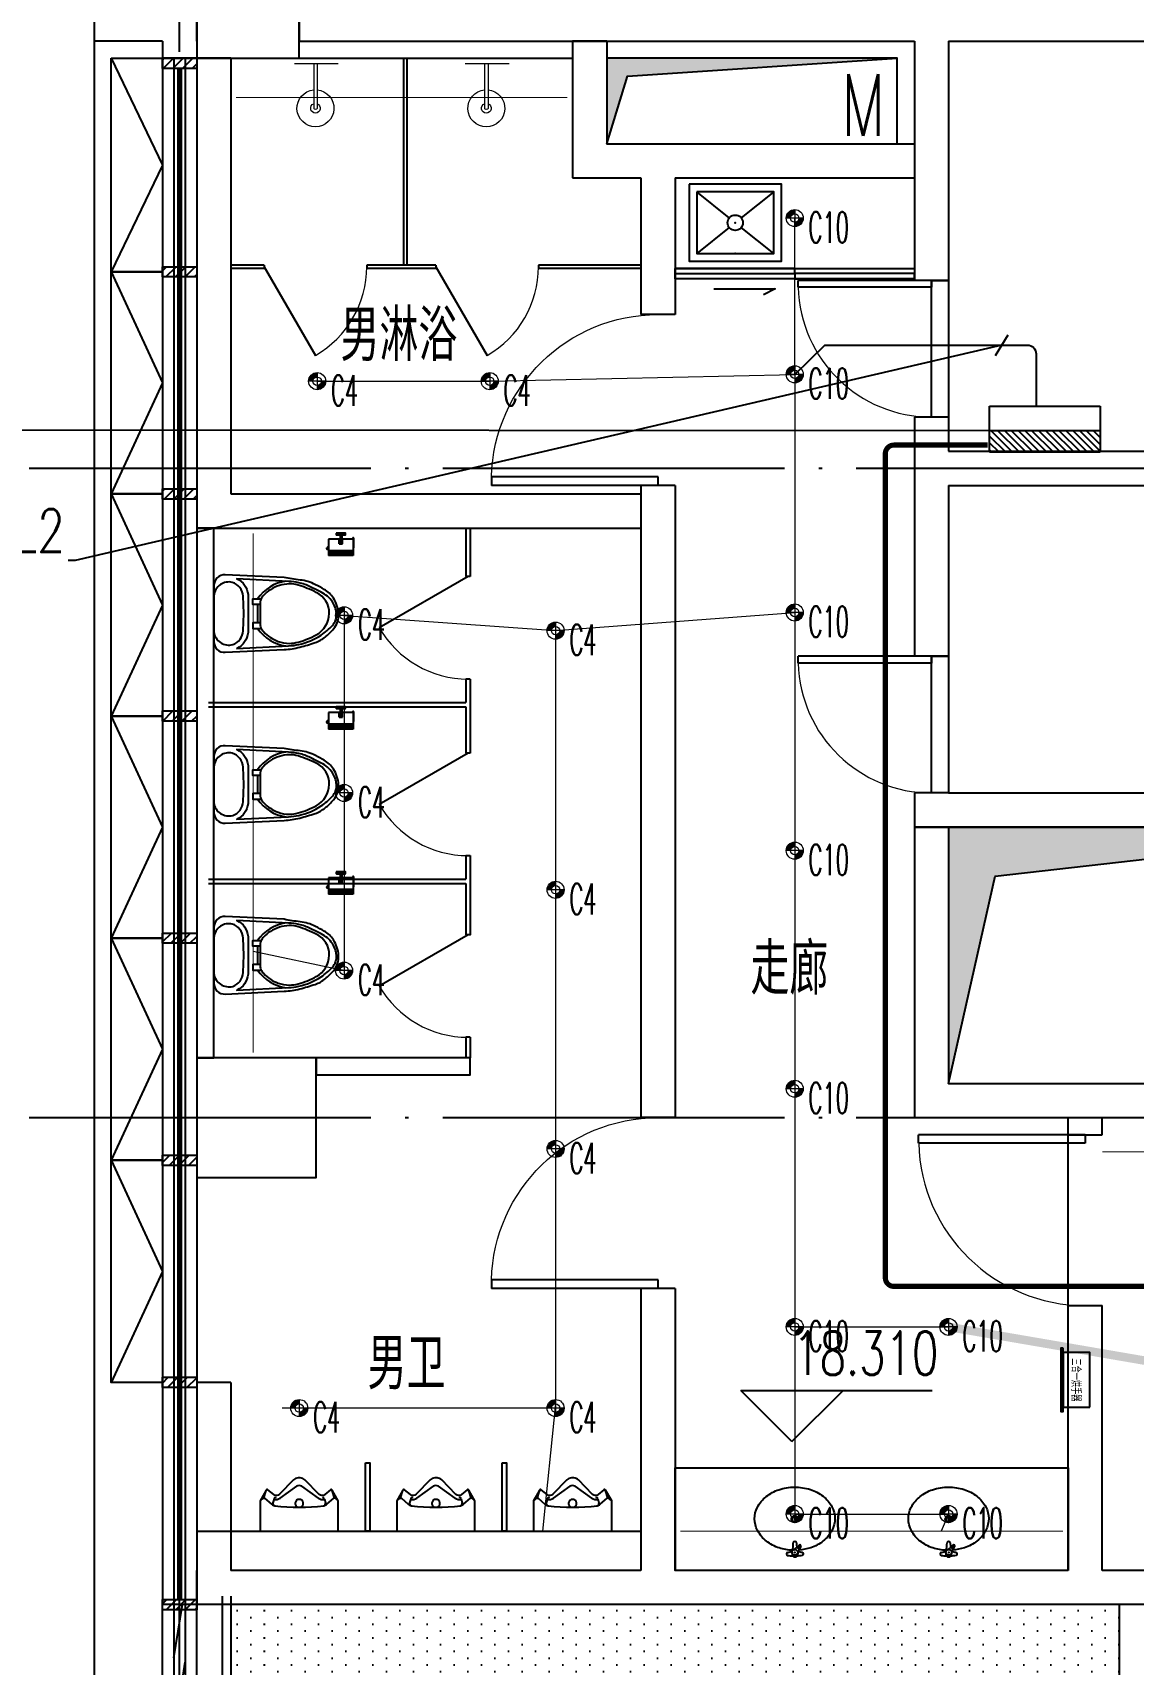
# Model space of a CAD drawing. Extents: x -621157 to 1764546, y -106808 to 741893.
# Drawn here: x 540209 to 546651, y 131332 to 140882 of the extents above; entities that cross this region are included whole.
import ezdxf
from ezdxf import colors
from ezdxf.entities.mleader import LeaderData, LeaderLine
from ezdxf.enums import TextEntityAlignment as Align
from ezdxf.math import Vec2, Vec3
from ezdxf.xclip import XClip

# ---------------------------------------------------------------- set-up
doc = ezdxf.new("R2010")
doc.units = 0
doc.header["$LTSCALE"] = 1000
doc.header["$MEASUREMENT"] = 0
doc.header["$XCLIPFRAME"] = 0
doc.linetypes.add('XREF-A-101-平面图_t3$0$__DASH', pattern=[0.35, 0.25, -0.1])
doc.linetypes.add('XREF-A-101-平面图_t3$0$DOTE', pattern=[2.42, 2, -0.2, 0.02, -0.2])
for name, color, linetype in [('0-底图', 7, 'Continuous'), ('EQUIP', 3, 'Continuous'), ('SIG_TEXT', 2, 'Continuous'), ('WIRE-照明', 4, 'Continuous'), ('XREF-A-101-平面图_t3$0$A-COLUMN', 8, 'Continuous'), ('XREF-A-101-平面图_t3$0$A-CURTWALL', 8, 'Continuous'), ('XREF-A-101-平面图_t3$0$A-DIM_ELEV', 8, 'Continuous'), ('XREF-A-101-平面图_t3$0$A-DOTE', 8, 'Continuous'), ('XREF-A-101-平面图_t3$0$A-PUB_HATCH', 8, 'Continuous'), ('XREF-A-101-平面图_t3$0$A-RAIL', 8, 'Continuous'), ('XREF-A-101-平面图_t3$0$A-ROOM-CH', 8, 'Continuous'), ('XREF-A-101-平面图_t3$0$A-SEE', 8, 'Continuous'), ('XREF-A-101-平面图_t3$0$A-WALL', 8, 'Continuous'), ('XREF-A-101-平面图_t3$0$A-WALL-FILL', 8, 'Continuous'), ('XREF-A-101-平面图_t3$0$A-WINDOW', 8, 'Continuous'), ('XREF-A-101-平面图_t3$0$A-开启符号', 8, 'Continuous'), ('XREF-A-101-平面图_t3$0$A-背衬铝板', 8, 'Continuous'), ('XREF-A-101-平面图_t3$0$I-FLOORING', 8, 'Continuous'), ('XREF-A-101-平面图_t3$0$I-FURNITURE', 8, 'Continuous'), ('XREF-A-101-平面图_t3$0$I-LVTRY', 8, 'Continuous'), ('XREF-A-101-平面图_t3$0$LVTRY', 8, 'Continuous'), ('XREF-A-101-平面图_t3$0$M-HOLE', 8, 'Continuous'), ('XREF-A-101-平面图_t3$0$wipess', 8, 'Continuous')]:
    doc.layers.add(name, color=color, linetype=linetype)
doc.layers.add('00-dali线', color=3, linetype='Continuous', true_color=0x00ff00)
for name, color, linetype, lineweight in [('00-照明回路线', 6, 'Continuous', 0), ('LIGHT-INF', 6, 'Continuous', 0), ('XREF-A-101-平面图_t3$0$-DS-厨卫', 8, 'Continuous', 20)]:
    doc.layers.add(name, color=color, linetype=linetype, lineweight=lineweight)
doc.styles.add('E-FST', font='txt.shx', dxfattribs={"width": 0.75, "height": 250, "bigfont": '@@gbcbig.shx'})
doc.styles.add('INF DIM', font='SIMPLEX.SHX', dxfattribs={"width": 0.7, "bigfont": 'hztxt.shx'})
doc.styles.get("Standard").update_dxf_attribs({"font": 'romans.shx', "bigfont": 'HZDXC.SHX'})
doc.styles.add('XREF-A-101-平面图_t3$0$-HZDXCROMANS', font='ROMANS.shx', dxfattribs={"bigfont": 'HZDXC.shx'})
doc.styles.add('XREF-A-101-平面图_t3$0$A-101-0-A-106-0(平面图）最终版参照底图_t3$0$XZC', font='simsun.ttc', dxfattribs={"width": 0.8})
doc.styles.add('XREF-A-101-平面图_t3$0$A-STANDARD', font='SIMPLEX', dxfattribs={"bigfont": 'GBCBIG'})
doc.styles.add('XREF-A-101-平面图_t3$0$hzdxcROMANS', font='ROMANS', dxfattribs={"width": 0.8, "bigfont": 'HZDXC'})
doc.linetypes.add('LED', pattern='A,6,-3.5,["LED",Standard,S=2.54,R=0,X=-2.54,Y=-1.27],-4.8', length=14.3)

# ---------------------------------------------------------------- blocks, each defined once
blk = doc.blocks.new('XREF-A-101-平面图_t3$0$柱网4F')
at = {"layer": 'XREF-A-101-平面图_t3$0$A-COLUMN'}
for points in [[(100, -3800), (700, -3800), (700, -3200), (100, -3200)], [(100, -10350), (800, -10350), (800, -9650), (100, -9650)]]:
    blk.add_lwpolyline(points, close=True, dxfattribs=at)
blk = doc.blocks.new('XREF-A-101-平面图_t3$0$G$C869EB286')
at = {"layer": 'XREF-A-101-平面图_t3$0$A-WINDOW'}
h = blk.add_hatch(dxfattribs=at)
h.set_pattern_fill('ANSI31', color=256, scale=25)
h.set_pattern_definition([(45, (-143.957, -89940), (-28.0633, 28.0633), [])])
h.paths.add_polyline_path([(0, 60), (200, 60), (200, 0), (0, 0)])
blk.add_lwpolyline([(0, 60), (200, 60), (200, 0), (0, 0)], close=True, dxfattribs=at)
blk = doc.blocks.new('XREF-A-101-平面图_t3$0$ROOM')
at = {"layer": 'XREF-A-101-平面图_t3$0$A-ROOM-CH', "style": 'XREF-A-101-平面图_t3$0$-HZDXCROMANS', "width": 0.6}
for tag, p in [('中文房间名称', (0, -1000)), ('英文房间名称', (0, -1500))]:
    blk.add_attdef(tag, text='', height=300, dxfattribs=at).set_placement(p, align=Align.CENTER)
blk = doc.blocks.new('XREF-A-101-平面图_t3$0$轴网(3)')
at = {"layer": 'XREF-A-101-平面图_t3$0$A-DOTE', "linetype": 'XREF-A-101-平面图_t3$0$DOTE'}
for p, q in [((0, -3300), (0, 43300)), ((-3300, 33800), (69800, 33800)), ((-3300, 30000), (69800, 30000))]:
    blk.add_line(p, q, dxfattribs=at)
blk = doc.blocks.new('XREF-A-101-平面图_t3$0$dgdgd')
at = {"layer": 'XREF-A-101-平面图_t3$0$-DS-厨卫'}
blk.add_line((71083.7, -3851.6), (71063.7, -3851.6), dxfattribs=at)
for points in [[(71197.2, -3851.6), (70940.8, -3851.6)], [(71063.7, -3851.6), (71063.7, -4114.9)], [(71083.7, -3851.6), (71083.7, -4114.9)]]:
    blk.add_lwpolyline(points, dxfattribs=at)
for centre, radius, start, end in [((71073.7, -4114.1), 108.1, 95.30603, 84.69397), ((71073.7, -4114.1), 28.3, 110.67249, 69.32751), ((71073.7, -4111.8), 10.5, 197.23809, 342.76191)]:
    blk.add_arc(centre, radius, start, end, dxfattribs=at)
blk = doc.blocks.new('XREF-A-101-平面图_t3$0$A-VEGA-2-LAY-1-01（B栋办公楼）$0$$TCHSYS$APDOOR2D')
blk.add_line((0.5, 0), (0, 0.866))
at = {"lineweight": 13}
blk.add_arc((0.5, 0), 1, 120, 180, dxfattribs=at)
blk = doc.blocks.new('XREF-A-101-平面图_t3$0$URN--02')
blk.add_wipeout([(-457.2, 0), (0, 0), (0, -177.8), (-35.8, -239.7), (-36, -240.1), (-36.3, -240.5), (-36.5, -240.8), (-36.8, -241), (-37, -241.2), (-37.3, -241.5), (-37.8, -241.8), (-38.4, -242.2), (-38.9, -242.4), (-40.1, -242.8), (-40.8, -242.9), (-41.5, -242.9), (-42.3, -242.8), (-42.9, -242.7), (-43.8, -242.4), (-44.5, -242), (-45, -241.7), (-45.9, -240.9), (-47, -240.1), (-47.9, -239.3), (-52.3, -235.7), (-58.2, -230.9), (-64.3, -225.9), (-70, -221.2), (-75.6, -216.7), (-79.2, -213.7), (-83.4, -210.9), (-88, -209), (-83.9, -210.7), (-89.9, -208.5), (-95.2, -208), (-99.5, -208.3), (-104.1, -209.5), (-108.2, -211.5), (-111.9, -214.1), (-116.4, -218.7), (-120.2, -222.5), (-180.9, -285.1), (-198.1, -302.5), (-203.1, -306), (-210.6, -309.3), (-218.2, -310.9), (-222.2, -311.2), (-235, -311.2), (-243.5, -310.2), (-249.8, -308.1), (-256.7, -304.3), (-262.3, -299.6), (-271.4, -290.2), (-282, -279.3), (-293.9, -267), (-303.5, -257.1), (-314, -246.3), (-329.7, -230.2), (-338.9, -220.7), (-344.8, -214.6), (-351.7, -210.1), (-355.6, -208.8), (-361.3, -208), (-368.1, -208.7), (-378, -213.7), (-395, -227.6), (-411.9, -241.4), (-413.5, -242.4), (-415.3, -242.9), (-417.1, -242.8), (-419.9, -241.5), (-421.4, -239.7), (-457.2, -177.8)]).dxf.layer = 'XREF-A-101-平面图_t3$0$wipess'
at = {"color": 0, "linetype": 'Continuous'}
blk.add_lwpolyline([(-222.2, -311.2, 0.202919), (-194.9, -299.6), (-113.5, -215.6, -0.389432), (-79.2, -213.7), (-45.3, -241.4, 0.462615), (-35.8, -239.7), (0, -177.8), (0, 0), (-457.2, 0), (-457.2, -177.8), (-421.4, -239.7, 0.462594), (-411.9, -241.4), (-378, -213.7, -0.372868), (-344.8, -214.6), (-262.3, -299.6, 0.202811), (-235, -311.2)], format="xyb", close=True, dxfattribs=at)
at = {"color": 35}
for points in [[(-457.2, -177.8), (-438.9, -192.3, 0.359145), (-430.8, -192.1)], [(-85, -148.8, 0.063072), (-372.2, -148.8)], [(-237.2, -139.7, 5.328794), (-220, -139.7)], [(-66.9, -157.4, 0.147155), (-87, -148.5)], [(0, -177.8), (-18.3, -192.3, -0.359152), (-26.4, -192.1), (-66.9, -157.4)]]:
    blk.add_lwpolyline(points, format="xyb", dxfattribs=at)
blk.add_lwpolyline([(-390.3, -157.4), (-430.8, -192.1)], dxfattribs=at)
at = {"color": 39}
for points in [[(-370.2, -148.5, 0.147155), (-390.3, -157.4)], [(-372.2, -148.8, 0.460813), (-382.8, -164.9)], [(-340.7, -192.7, 0.216515), (-376.8, -185.6)], [(-376.1, -188, 0.333711), (-363.9, -197.1)], [(-80.4, -185.6, 0.216515), (-116.5, -192.7)], [(-93.3, -197.1, 0.33371), (-81.1, -188)], [(-74.4, -164.9, 0.460816), (-85, -148.8)], [(-243.3, -262, 0.319648), (-213.9, -262)]]:
    blk.add_lwpolyline(points, format="xyb", dxfattribs=at)
for points in [[(-376.1, -188), (-382.8, -164.9)], [(-81.1, -188), (-74.4, -164.9)], [(-435, -193.7), (-422, -238.3)], [(-340.7, -192.7), (-243.3, -262)], [(-116.5, -192.7), (-213.9, -262)], [(-22.2, -193.7), (-35.2, -238.3)]]:
    blk.add_lwpolyline(points, dxfattribs=at)
blk = doc.blocks.new('XREF-A-101-平面图_t3$0$$lvtry$00000194')
at = {"color": 0}
for p, q in [((-16.7, -26.5), (-16.7, -16.7)), ((16.7, -26.5), (16.7, -16.7))]:
    blk.add_line(p, q, dxfattribs=at)
blk.add_lwpolyline([(13.7, -39, -0.067374), (92.3, -53.4, -0.088152), (166.2, -92.9, -0.105269), (218.1, -155.3, -0.121685), (235, -223.7, -0.121685), (218.1, -292.1, -0.105269), (166.2, -354.5, -0.088152), (92.3, -394.1, -0.078966), (0, -408.7, -0.078966), (-92.3, -394.1, -0.088152), (-166.2, -354.5, -0.105269), (-218.1, -292.1, -0.121685), (-235, -223.7, -0.121685), (-218.1, -155.3, -0.105269), (-166.2, -92.9, -0.088152), (-92.3, -53.4, -0.059935), (-22.5, -39.6, -0.059935)], format="xyb", dxfattribs=at)
for centre, radius in [((0, -26.5), 16.7), ((0, -221.4), 20), ((0, -221.4), 15)]:
    blk.add_circle(centre, radius, dxfattribs=at)
for centre, radius, start, end in [((0, -16.7), 16.7, 0, 180), ((-40.2, -17.3), 10.1, 106.60956, 258.16482), ((-64.3, 250.2), 258.7, 274.70692, 282.37316), ((-74.6, -196.7), 172.6, 71.36005, 79.18732), ((-28.9, -63.3), 6.77, 155.34398, 308.32242), ((-171, 35.3), 166.2, 324.84107, 338.13372), ((-171, 35.3), 169.7, 324.84107, 331.35233), ((-28.9, -63.3), 3.37, 155.34398, 308.32242), ((100.4, -178.1), 169.7, 132.31406, 138.82532), ((100.4, -178.1), 166.2, 125.53268, 138.82532), ((-12.3, -42.1), 10.6, 201.89238, 261.77402), ((-381.1, -98.9), 372.2, 2.39824, 6.76269), ((0, -79.7), 9.9, 201.78369, 338.21631), ((64.3, 250.2), 258.7, 257.62684, 265.29308), ((381.1, -98.9), 372.2, 170.10083, 177.60176), ((74.6, -196.7), 172.6, 100.81268, 110.41907), ((40.2, -17.3), 10.1, 281.83518, 73.39044)]:
    blk.add_arc(centre, radius, start, end, dxfattribs=at)
for p in [(0, -26.5), (0, -221.4)]:
    blk.add_point(p, dxfattribs=at)
blk = doc.blocks.new('XREF-A-101-平面图_t3$0$A-101-0-A-106-0(平面图）最终版参照底图_t3$0$A$C852bf139')
at = {"ltscale": 100}
for points in [[(-25, 157), (-345, 157), (-345, 0), (-25, 0)], [(-370, 0), (-370, -13), (0, -13), (0, 0)]]:
    blk.add_lwpolyline(points, close=True, dxfattribs=at)
at = {"style": 'XREF-A-101-平面图_t3$0$A-101-0-A-106-0(平面图）最终版参照底图_t3$0$XZC', "width": 0.6}
blk.add_text('三合一烘手器', height=50, dxfattribs=at).set_placement((-185, 78.5), align=Align.MIDDLE_CENTER)
blk = doc.blocks.new('XREF-A-101-平面图_t3$0$马桶A')
blk.add_wipeout([(226.7, 297.9), (226.7, 304), (226.2, 310.1), (225.1, 316.1), (223.5, 321.9), (221.3, 327.6), (218.5, 333), (215.3, 338.1), (211.6, 342.9), (207.4, 347.4), (202.8, 351.4), (197.9, 354.9), (192.6, 358), (187.1, 360.5), (181.4, 362.5), (175.5, 364), (169.4, 364.8), (163.4, 365.1), (-163.4, 365.1), (-169.4, 364.8), (-175.5, 364), (-181.4, 362.5), (-187.1, 360.5), (-192.6, 358), (-197.9, 354.9), (-202.8, 351.4), (-207.4, 347.4), (-211.6, 342.9), (-215.3, 338.1), (-218.6, 333), (-221.3, 327.6), (-223.5, 321.9), (-225.2, 316.1), (-226.3, 310.1), (-226.8, 304), (-226.7, 297.9), (-210.7, -46.8), (-208.2, -77.7), (-203.5, -108.3), (-196.6, -138.6), (-170.1, -227.6), (-164, -243.5), (-156.5, -258.7), (-147.6, -273.2), (-137.4, -286.8), (-114.8, -312), (-90.1, -335.3), (-81.6, -342), (-72.6, -347.9), (-63.1, -353.1), (-53.2, -357.3), (-42.9, -360.8), (-32.4, -363.3), (-21.7, -364.8), (-10.9, -365.4), (-0.1, -365.1), (15.8, -363.3), (31.5, -360.2), (46.8, -355.8), (61.7, -350.2), (76.2, -343.3), (90, -335.3), (102.3, -326.6), (113.7, -316.7), (124.1, -305.8), (133.4, -293.9), (141.4, -281.1), (169.1, -230.1), (179, -208.6), (186.9, -186.3), (192.7, -163.3), (196.3, -139.9), (210.7, -46.9)]).dxf.layer = 'XREF-A-101-平面图_t3$0$wipess'
at = {"color": 35, "linetype": 'ByBlock'}
blk.add_line((53.2, 109.2), (-53.5, 109.2), dxfattribs=at)
at = {"color": 0, "linetype": 'Continuous'}
blk.add_lwpolyline([(226.7, 297.9, 0.431726), (163.4, 365.1), (-163.4, 365.1, 0.431435), (-226.7, 297.9), (-210.7, -46.8, 0.05293), (-196.6, -138.6, 0.015625), (-170.1, -227.6, 0.092508), (-137.4, -286.8, 0.041886), (-90.1, -335.3, 0.199313), (-0.1, -365.1, 0.124065), (90, -335.3, 0.122705), (141.4, -281.1, 0.00916), (169.1, -230.1, 0.093585), (196.3, -139.9, -0.024039), (210.7, -46.9)], format="xyb", close=True, dxfattribs=at)
at = {"color": 35}
for points in [[(-101, 193.9), (0, 189.7), (100.9, 193.9, 0.31346), (182.6, 257.2, 0.214355), (169.7, 325.7, 0.233297), (103.2, 365.1), (-107.4, 365.1, 0.214741), (-169.8, 325.7, 0.214469), (-181.7, 253.1, 0.149897), (-150.5, 211.2, 0.149897), (-101.2, 193.9)], [(-204, 229.4), (-188.9, -72.3, 0.039846), (-181, -132.7, 0.096207), (-125.6, -263.4, 0.060028), (-69.1, -328.8, 0.204422), (-0.1, -352.8, 0.133941), (68.8, -328.8, 0.129163), (125.3, -263.4, -0.000598), (156.7, -199.6, 0.056687), (180.7, -132.7, 0.051135), (188.6, -72.3), (203.9, 229.4, -0.272391), (110.8, 164.8), (-111.1, 164.8, -0.270676), (-204.2, 229.4)], [(107.2, 73.1, 0.09365), (82.8, 89, 0.098915), (54.3, 94.5), (-54.6, 94.5, 0.096282), (-83.1, 89, 0.096282), (-107.5, 73.1, 0.05557), (-139.9, 34, 0.05557), (-162.9, -11.3, 0.092989), (-174.3, -76.2, 0.063501), (-167, -128.6, 0.057856), (-124.5, -234.6, 0.268831), (-0.1, -310.6, 0.294074), (124.2, -234.6, 0.034416), (166.7, -128.6, 0.087024), (174, -76.2, 0.134611), (139.6, 34, 0.061058), (107.2, 73.1)]]:
    blk.add_lwpolyline(points, format="xyb", close=True, dxfattribs=at)
at = {"color": 35, "linetype": 'ByBlock'}
for points in [[(-53.5, 94.5), (-53.5, 136.3), (-86.5, 136.3), (-86.5, 87.5)], [(53.2, 94.5), (53.2, 136.3), (86.2, 136.3), (86.2, 87.5)]]:
    blk.add_lwpolyline(points, dxfattribs=at)
for centre, start, end in [((51.8, -91.8), 124.52591, 171.77825), ((-52.1, -91.8), 8.20638, 55.47409)]:
    blk.add_arc(centre, 244, start, end, dxfattribs=at)
blk = doc.blocks.new('XREF-A-101-平面图_t3$0$A$C12754C8C')
at = {"layer": 'XREF-A-101-平面图_t3$0$I-FURNITURE'}
for p, q in [((10, 96), (10, 0)), ((72.5, 96), (10, 96)), ((72.5, 68.5), (72.5, 96)), ((77.5, 120), (77.5, 80)), ((87.5, 120), (87.5, 80)), ((92.5, 68.5), (92.5, 96)), ((155, 96), (92.5, 96)), ((151.2, 100.9), (151.2, 96)), ((155, 96), (155, 0)), ((157.2, 100.9), (157.2, 43.9)), ((0, 38.5), (0, 43.9)), ((10, 48.9), (5, 48.9)), ((6, 38.5), (6, 39.9)), ((9, 42.9), (10, 42.9)), ((72.5, 93), (77.5, 93)), ((72.5, 87), (77.5, 87)), ((72.5, 68.5), (92.5, 68.5)), ((77.5, 80), (87.5, 80)), ((87.5, 93), (92.5, 93)), ((87.5, 87), (92.5, 87)), ((155, 0), (10, 0))]:
    blk.add_line(p, q, dxfattribs=at)
at = {"layer": 'XREF-A-101-平面图_t3$0$I-FURNITURE', "color": 8}
for p, q in [((110, 122), (55, 122)), ((10, 30), (155, 30)), ((10, 20.7), (155, 20.7)), ((10, 14.1), (155, 14.1)), ((10, 8.2), (155, 8.2)), ((10, 4), (155, 4))]:
    blk.add_line(p, q, dxfattribs=at)
at = {"layer": 'XREF-A-101-平面图_t3$0$I-FURNITURE'}
blk.add_lwpolyline([(55, 130), (55, 122, 0.414214), (57, 120), (108, 120, 0.414214), (110, 122), (110, 130)], format="xyb", close=True, dxfattribs=at)
for centre, radius, start, end in [((154.2, 100.9), 3, 0, 180), ((5, 43.9), 5, 90, 180), ((3, 38.5), 3, 180, 0), ((9, 39.9), 3, 90, 180), ((154.2, 43.9), 3, 286.10128, 360)]:
    blk.add_arc(centre, radius, start, end, dxfattribs=at)
blk = doc.blocks.new('XREF-A-101-平面图_t3$0$SANITARYWARELIB$SYSLIB$00000026')
at = {"color": 0}
for p, q in [((-250, -50, 0), (-39, -219, 0)), ((39, -219, 0), (250, -50, 0)), ((-250, -450, 0), (-39, -281, 0)), ((39, -281, 0), (250, -450, 0))]:
    blk.add_line(p, q, dxfattribs=at)
at = {"color": 0, "elevation": 0}
for points in [[(300, -500), (300, 0), (-300, 0), (-300, -500)], [(250, -450), (250, -50), (-250, -50), (-250, -450)]]:
    blk.add_lwpolyline(points, close=True, dxfattribs=at)
at = {"color": 0}
blk.add_circle((0, -250, 0), 50, dxfattribs=at)
for p in [(0, -50, 0), (0, -250, 0)]:
    blk.add_point(p, dxfattribs=at)
blk = doc.blocks.new('XREF-A-101-平面图_t3$0$G$CFDD5568B')
at = {"layer": 'XREF-A-101-平面图_t3$0$I-FLOORING'}
blk.add_line((0, -12320), (2600, -12320), dxfattribs=at)
at = {"layer": 'XREF-A-101-平面图_t3$0$I-FURNITURE', "color": 251, "ltscale": 0.5}
blk.add_lwpolyline([(2800, -4930), (4200, -4930), (4200, -4990), (2800, -4990)], close=True, dxfattribs=at)
at = {"layer": 'XREF-A-101-平面图_t3$0$LVTRY'}
for p, q in [((600, -3700), (2200, -3700)), ((1210, -3700), (1210, -4910)), ((1230, -3700), (1230, -4910)), ((395, -4910), (200, -4910)), ((395, -4930), (200, -4930)), ((395, -4910), (395, -4930)), ((395, -4910), (395, -4930)), ((1400, -4910), (995, -4910)), ((995, -4910), (995, -4930)), ((1400, -4930), (995, -4930)), ((1400, -4910), (1400, -4930)), ((2600, -4910), (2000, -4910)), ((2000, -4910), (2000, -4930)), ((2000, -4910), (2000, -4930)), ((2600, -4930), (2000, -4930)), ((1575.5, -6450), (1575.5, -6733.3)), ((1600.5, -6450), (1600.5, -6733.3)), ((1575.5, -7333.3), (1575.5, -7470.8)), ((1600.5, -7333.3), (1600.5, -7483.3)), ((70, -7470.8), (1575.5, -7470.8)), ((70, -7495.8), (1575.5, -7495.8)), ((1575.5, -7495.8), (1575.5, -7766.7)), ((1600.5, -7483.3), (1600.5, -7766.7)), ((1600.5, -7766.7), (1575.5, -7766.7)), ((1575.5, -8366.7), (1575.5, -8504.2)), ((1575.5, -8366.7), (1600.5, -8366.7)), ((70, -8504.2), (1575.5, -8504.2)), ((70, -8529.2), (1575.5, -8529.2)), ((1575.5, -8529.2), (1575.5, -8830)), ((1575.5, -9430), (1575.5, -9550)), ((1600.5, -9430), (1600.5, -9550))]:
    blk.add_line(p, q, dxfattribs=at)
for points in [[(2800, -4960), (3500, -4960), (3500, -4930), (2800, -4930)], [(3500, -4990), (4200, -4990), (4200, -4960), (3500, -4960)], [(700, -9650), (1600.5, -9650), (1600.5, -9550), (700, -9550)], [(987.5, -11920), (1012.5, -11920), (1012.5, -12320), (987.5, -12320)], [(1787.5, -11920), (1812.5, -11920), (1812.5, -12320), (1787.5, -12320)], [(5100, -12550), (2800, -12550), (2800, -11950), (5100, -11950)]]:
    blk.add_lwpolyline(points, close=True, dxfattribs=at)
for points in [[(3026.2, -5050.4), (3384.8, -5050.4), (3316.2, -5084.6)], [(1600.5, -6733.3), (1575.5, -6733.3)], [(1600.5, -7333.3), (1575.5, -7333.3)], [(1600.5, -8366.7), (1600.5, -8830), (1575.5, -8830)], [(1600.5, -9430), (1575.5, -9430)]]:
    blk.add_lwpolyline(points, dxfattribs=at)
at = {"layer": 'XREF-A-101-平面图_t3$0$I-LVTRY', "rotation": 270}
blk.add_blockref('XREF-A-101-平面图_t3$0$A-101-0-A-106-0(平面图）最终版参照底图_t3$0$A$C852bf139', (5070, -11620), dxfattribs=at)
at = {"layer": 'XREF-A-101-平面图_t3$0$LVTRY', "xscale": -1, "rotation": 359.9999999999998}
for p in [(71768.7, 121.6), (72768.7, 121.6)]:
    blk.add_blockref('XREF-A-101-平面图_t3$0$dgdgd', p, dxfattribs=at)
at = {"layer": 'XREF-A-101-平面图_t3$0$LVTRY'}
for name, p, xscale, yscale, zscale, rotation in [('XREF-A-101-平面图_t3$0$SANITARYWARELIB$SYSLIB$00000026', (3151.7, -4887.4, 0), 0.9, 0.9, 0.9, 180), ('XREF-A-101-平面图_t3$0$A-VEGA-2-LAY-1-01（B栋办公楼）$0$$TCHSYS$APDOOR2D', (1588, -7033.3), -600, -600, 25, 269.9999999994639), ('XREF-A-101-平面图_t3$0$A-VEGA-2-LAY-1-01（B栋办公楼）$0$$TCHSYS$APDOOR2D', (1588, -8066.7), -600, -600, 25, 269.9999999994639), ('XREF-A-101-平面图_t3$0$A-VEGA-2-LAY-1-01（B栋办公楼）$0$$TCHSYS$APDOOR2D', (1588, -9130), -600, -600, 25, 269.9999999994622)]:
    blk.add_blockref(name, p, dxfattribs=dict(at, xscale=xscale, yscale=yscale, zscale=zscale, rotation=rotation))
at = {"layer": 'XREF-A-101-平面图_t3$0$LVTRY', "xscale": -600, "yscale": -600, "zscale": 25}
for p in [(695, -4920), (1700, -4920)]:
    blk.add_blockref('XREF-A-101-平面图_t3$0$A-VEGA-2-LAY-1-01（B栋办公楼）$0$$TCHSYS$APDOOR2D', p, dxfattribs=at)
at = {"layer": 'XREF-A-101-平面图_t3$0$LVTRY', "extrusion": (0, 0, -1), "xscale": -1, "zscale": -1}
for p in [(-761.3, -6610), (-761.3, -7625.8), (-761.3, -8592.5)]:
    blk.add_blockref('XREF-A-101-平面图_t3$0$A$C12754C8C', p, dxfattribs=at)
at = {"layer": 'XREF-A-101-平面图_t3$0$LVTRY'}
for name, p, rotation in [('XREF-A-101-平面图_t3$0$马桶A', (465.1, -6950), 89.99999999999984), ('XREF-A-101-平面图_t3$0$马桶A', (465.1, -7950), 89.99999999999984), ('XREF-A-101-平面图_t3$0$马桶A', (465.1, -8950), 89.99999999999984), ('XREF-A-101-平面图_t3$0$$lvtry$00000194', (3501.2, -12471.4), 180.3060095053977), ('XREF-A-101-平面图_t3$0$$lvtry$00000194', (4401.2, -12471.4), 180.3060095053976)]:
    blk.add_blockref(name, p, dxfattribs=dict(at, rotation=rotation))
blk.add_lwpolyline([(100, -9550), (100, -6450), (0, -6450), (0, -9550)], close=True, dxfattribs=at)
at = {"layer": 'XREF-A-101-平面图_t3$0$LVTRY', "rotation": 179.9999999999999}
for p in [(371.4, -12320), (1171.4, -12320), (1971.4, -12320)]:
    blk.add_blockref('XREF-A-101-平面图_t3$0$URN--02', p, dxfattribs=at)
blk = doc.blocks.new('XREF-A-101-平面图_t3$0$DOOR2DLIB$SYSLIB$00000107')
at = {"color": 0}
for p, q in [((0.45, 0.975), (0.5, 0.975)), ((0.45, 0), (0.45, 0.975)), ((0.5, 0), (0.5, 0.975)), ((0.5, 0), (0.45, 0))]:
    blk.add_line(p, q, dxfattribs=at)
at = {"color": 0, "lineweight": 13}
blk.add_arc((0.475, 0), 0.975, 91.46928, 180, dxfattribs=at)
blk = doc.blocks.new('XREF-A-101-平面图_t3$0$WINDOW2DLIB$SYSLIB$00000012')
at = {"color": 0}
for points in [[(-0.5, 0.5), (-0.5, -0.5)], [(0.5, 0.5), (-0.5, 0.5)], [(0.5, -0.5), (0.5, 0.5)], [(-0.5, 0.1667), (0.5, 0.1667)], [(-0.3839, -0.1667), (-0.448, 0.1667)], [(-0.3159, -0.1667), (-0.38, 0.1667)], [(-0.2479, -0.1667), (-0.312, 0.1667)], [(-0.1799, -0.1667), (-0.244, 0.1667)], [(-0.1119, -0.1667), (-0.176, 0.1667)], [(-0.0439, -0.1667), (-0.108, 0.1667)], [(0.0241, -0.1667), (-0.04, 0.1667)], [(0.0921, -0.1667), (0.028, 0.1667)], [(0.16, -0.1667), (0.0959, 0.1667)], [(0.228, -0.1667), (0.1639, 0.1667)], [(0.296, -0.1667), (0.2319, 0.1667)], [(0.364, -0.1667), (0.2999, 0.1667)], [(0.432, -0.1667), (0.3679, 0.1667)], [(0.5, -0.1667), (0.4359, 0.1667)], [(-0.4519, -0.1667), (-0.5, 0.0836)], [(-0.5, -0.1667), (0.5, -0.1667)], [(0.5, -0.5), (-0.5, -0.5)]]:
    blk.add_lwpolyline(points, dxfattribs=at)
blk = doc.blocks.new('XREF-A-101-平面图_t3')
at = {"layer": 'XREF-A-101-平面图_t3$0$A-PUB_HATCH'}
h = blk.add_hatch(dxfattribs=at)
h.set_pattern_fill('DOTS', color=256, scale=50, angle=270)
h.set_pattern_definition([(270, (199300, 564955), (79.375, -39.6875), [0, -79.375])])
h.paths.add_polyline_path([(205500, 325550), (205500, 327150), (200300, 327150), (200300, 325550)])
at = {"layer": 'XREF-A-101-平面图_t3$0$A-CURTWALL'}
for p, q in [((199900, 336200), (199900, 333550)), ((199966.7, 336200), (199966.7, 333550)), ((200033.3, 336200), (200033.3, 333550)), ((199900, 333550), (199900, 327150)), ((199900, 333550), (199900, 333550)), ((199966.7, 333550), (199966.7, 327150)), ((200033.3, 333550), (200033.3, 327150)), ((200100, 327150), (199900, 327150))]:
    blk.add_line(p, q, dxfattribs=at)
at = {"layer": 'XREF-A-101-平面图_t3$0$A-RAIL'}
for points in [[(200250, 327200), (200250, 320650)], [(200300, 327200), (200300, 320650)]]:
    blk.add_lwpolyline(points, dxfattribs=at)
at = {"layer": 'XREF-A-101-平面图_t3$0$A-SEE'}
blk.add_lwpolyline([(199500, 336300), (199500, 315500)], dxfattribs=at)
at = {"layer": 'XREF-A-101-平面图_t3$0$A-WALL'}
for p, q in [((200200, 327150), (200100, 327150)), ((202800, 327150), (200200, 327150)), ((205300, 327150), (202800, 327150)), ((207500, 327150), (205300, 327150))]:
    blk.add_line(p, q, dxfattribs=at)
at = {"layer": 'XREF-A-101-平面图_t3$0$A-WALL-FILL', "color": 171}
for p, q in [((199500, 340500), (199500, 336300)), ((199900, 336300), (199500, 336300)), ((199900, 336300), (199900, 336200))]:
    blk.add_line(p, q, dxfattribs=at)
at = {"layer": 'XREF-A-101-平面图_t3$0$A-WINDOW'}
for points in [[(204400, 334900), (204500, 334900), (204500, 334100), (204400, 334100)], [(204400, 332700), (204500, 332700), (204500, 331900), (204400, 331900)]]:
    blk.add_lwpolyline(points, close=True, dxfattribs=at)
at = {"layer": 'XREF-A-101-平面图_t3$0$A-开启符号', "linetype": 'Continuous'}
for points in [[(199600, 336200), (199900, 336200), (199900, 334950), (199600, 334950)], [(199600, 334950), (199900, 334950), (199900, 333650), (199600, 333650)], [(199600, 333650), (199900, 333650), (199900, 332350), (199600, 332350)], [(199600, 332350), (199900, 332350), (199900, 331050), (199600, 331050)], [(199600, 331050), (199900, 331050), (199900, 329750), (199600, 329750)], [(199600, 329750), (199900, 329750), (199900, 328450), (199600, 328450)]]:
    blk.add_lwpolyline(points, close=True, dxfattribs=at)
for points in [[(199600, 336200), (199900, 335575), (199600, 334950)], [(199600, 334950), (199900, 334300), (199600, 333650)], [(199600, 333650), (199900, 333000), (199600, 332350)], [(199600, 332350), (199900, 331700), (199600, 331050)], [(199600, 331050), (199900, 330400), (199600, 329750)], [(199600, 329750), (199900, 329100), (199600, 328450)]]:
    blk.add_lwpolyline(points, dxfattribs=at)
at = {"layer": 'XREF-A-101-平面图_t3$0$A-背衬铝板', "color": 6, "linetype": 'XREF-A-101-平面图_t3$0$__DASH', "ltscale": 0.5, "const_width": 30}
blk.add_lwpolyline([(200000, 327180), (200000, 336140)], dxfattribs=at)
at = {"layer": 'XREF-A-101-平面图_t3$0$M-HOLE'}
blk.add_lwpolyline([(205500, 325550), (205500, 327150), (200300, 327150), (200300, 325550)], close=True, dxfattribs=at)
at = {"layer": 'XREF-A-101-平面图_t3$0$A-COLUMN'}
blk.add_blockref('XREF-A-101-平面图_t3$0$柱网4F', (200000, 340000), dxfattribs=at)
at = {"layer": 'XREF-A-101-平面图_t3$0$A-DOTE'}
blk.add_blockref('XREF-A-101-平面图_t3$0$轴网(3)', (200000, 300000), dxfattribs=at)
at = {"layer": 'XREF-A-101-平面图_t3$0$A-ROOM-CH'}
ref = blk.add_blockref('XREF-A-101-平面图_t3$0$ROOM', (201283.5, 335427.6), dxfattribs=at)
ref.add_attrib('中文房间名称', '男淋浴', dxfattribs={"height": 300, "style": 'XREF-A-101-平面图_t3$0$-HZDXCROMANS', "width": 0.8}).set_placement((201283.5, 334427.6), align=Align.CENTER)
ref = blk.add_blockref('XREF-A-101-平面图_t3$0$ROOM', (203568.8, 331720), dxfattribs=at)
ref.add_attrib('中文房间名称', '走廊', dxfattribs={"height": 300, "style": 'XREF-A-101-平面图_t3$0$-HZDXCROMANS', "width": 0.8}).set_placement((203568.8, 330720), align=Align.CENTER)
ref = blk.add_blockref('XREF-A-101-平面图_t3$0$ROOM', (201327.9, 329409.2), dxfattribs=at)
ref.add_attrib('中文房间名称', '男卫', dxfattribs={"height": 300, "style": 'XREF-A-101-平面图_t3$0$-HZDXCROMANS', "width": 0.8}).set_placement((201327.9, 328409.2), align=Align.CENTER)
at = {"layer": 'XREF-A-101-平面图_t3$0$A-WINDOW', "rotation": 180}
for p in [(200100, 336200), (200100, 334980), (200100, 333680), (200100, 332380), (200100, 331080), (200100, 329780), (200100, 328480), (200100, 327180)]:
    blk.add_blockref('XREF-A-101-平面图_t3$0$G$C869EB286', p, dxfattribs=at)
at = {"layer": 'XREF-A-101-平面图_t3$0$A-WINDOW', "xscale": 6500.000000861066, "yscale": 200, "zscale": 6500.000000861066, "rotation": 270.000000000006}
blk.add_blockref('XREF-A-101-平面图_t3$0$WINDOW2DLIB$SYSLIB$00000012', (200000, 323900), dxfattribs=at)
blk.add_blockref('XREF-A-101-平面图_t3$0$G$CFDD5568B', (200100, 339900))
at = {"layer": 'XREF-A-101-平面图_t3$0$A-PUB_HATCH'}
h = blk.add_hatch(color=256, dxfattribs=at)
h.dxf.hatch_style = 1
h.paths.add_polyline_path([(204200, 336200), (202500, 336200), (202500, 335700), (202621.7, 336096)])
h = blk.add_hatch(color=256, dxfattribs=at)
h.dxf.hatch_style = 1
h.paths.add_polyline_path([(207300, 331700), (204500, 331700), (204500, 330200), (204773.2, 331413.8)])
at = {"layer": 'XREF-A-101-平面图_t3$0$A-CURTWALL'}
for p, q in [((200100, 336200), (199900, 336200)), ((200100, 336200), (200100, 333550)), ((200100, 333550), (200100, 333550)), ((200100, 333550), (200100, 327150))]:
    blk.add_line(p, q, dxfattribs=at)
at = {"layer": 'XREF-A-101-平面图_t3$0$A-DIM_ELEV'}
for p, q in [((203583.7, 328103.7), (203283.7, 328403.7)), ((203283.7, 328403.7), (204404.5, 328403.7)), ((203583.7, 328103.7), (203883.7, 328403.7))]:
    blk.add_line(p, q, dxfattribs=at)
at = {"layer": 'XREF-A-101-平面图_t3$0$A-WALL'}
for p, q in [((202300, 336300), (202300, 335500)), ((202500, 336300), (202300, 336300)), ((202500, 336300), (202500, 335700)), ((200100, 336200), (200100, 333650)), ((200300, 336200), (200100, 336200)), ((200300, 336200), (200300, 333650)), ((202500, 335700), (202800, 335700)), ((202800, 335700), (204300, 335700)), ((204300, 335700), (204300, 335500)), ((202300, 335500), (202700, 335500)), ((202700, 335500), (202700, 334700)), ((202900, 335500), (202900, 334700)), ((202900, 335500), (204300, 335500)), ((202700, 333700), (202700, 330000)), ((202900, 333700), (202900, 330000)), ((200300, 333650), (202700, 333650)), ((202700, 333650), (202700, 333450)), ((200100, 333450), (200200, 333450)), ((200200, 333450), (202700, 333450)), ((204300, 331700), (204300, 330000)), ((204500, 331700), (204300, 331700)), ((204500, 331700), (204500, 330200)), ((204500, 330200), (205300, 330200)), ((205300, 330200), (207300, 330200)), ((204300, 330000), (205200, 330000)), ((205200, 329900), (205200, 330000)), ((205400, 329900), (205400, 330000)), ((205400, 330000), (207400, 330000)), ((202700, 329000), (202700, 327350)), ((202900, 329000), (202900, 327350)), ((205200, 327350), (205200, 328900)), ((205400, 327350), (205400, 328900)), ((200100, 328450), (200100, 327350)), ((200300, 328450), (200100, 328450)), ((200300, 328450), (200300, 327350)), ((200100, 327150), (200100, 327350)), ((202700, 327350), (200300, 327350)), ((205200, 327350), (202900, 327350)), ((207500, 327350), (205400, 327350))]:
    blk.add_line(p, q, dxfattribs=at)
for points in [[(202900, 334700), (202700, 334700)], [(202900, 333700), (202700, 333700)], [(202900, 330000), (202700, 330000)], [(205200, 329900), (205400, 329900)], [(202900, 329000), (202700, 329000)], [(205200, 328900), (205400, 328900)]]:
    blk.add_lwpolyline(points, dxfattribs=at)
at = {"layer": 'XREF-A-101-平面图_t3$0$A-WALL-FILL', "color": 171}
for p, q in [((200100, 336300), (200100, 336500)), ((200700, 336500), (200700, 336300)), ((200100, 336300), (200100, 336200)), ((200700, 336300), (204300, 336300)), ((204300, 336300), (204300, 334900)), ((204500, 336300), (207300, 336300)), ((204500, 336300), (204500, 334900)), ((200100, 336200), (199900, 336200)), ((204300, 334100), (204300, 333800)), ((204500, 334100), (204500, 333900)), ((204500, 333900), (207300, 333900)), ((204300, 333800), (204300, 332700)), ((204500, 333700), (207400, 333700)), ((204500, 333700), (204500, 332700)), ((204300, 331900), (204300, 331700)), ((204500, 331900), (207300, 331900)), ((204300, 331700), (207300, 331700))]:
    blk.add_line(p, q, dxfattribs=at)
for points in [[(204500, 334900), (204300, 334900)], [(204500, 334100), (204300, 334100)], [(204500, 332700), (204300, 332700)], [(204500, 331900), (204300, 331900)]]:
    blk.add_lwpolyline(points, dxfattribs=at)
at = {"layer": 'XREF-A-101-平面图_t3$0$A-WINDOW'}
for p, q in [((204500, 334900), (204500, 334100)), ((204500, 332700), (204500, 331900)), ((205200, 328900), (205200, 329900))]:
    blk.add_line(p, q, dxfattribs=at)
at = {"layer": 'XREF-A-101-平面图_t3$0$M-HOLE'}
for points in [[(202500, 335700), (204200, 335700), (204200, 336200), (202500, 336200)], [(204500, 330200), (207300, 330200), (207300, 331700), (204500, 331700)]]:
    blk.add_lwpolyline(points, close=True, dxfattribs=at)
for points in [[(204200, 336200), (202500, 336200), (202500, 335700), (202621.7, 336096), (204200, 336200)], [(207300, 331700), (204500, 331700), (204500, 330200), (204773.2, 331413.8), (207300, 331700)]]:
    blk.add_lwpolyline(points, dxfattribs=at)
at = {"layer": 'XREF-A-101-平面图_t3$0$A-WINDOW'}
for p, xscale, yscale, zscale, rotation in [((204400, 334500), -800, -800, -800, 270.0000000000008), ((202800, 334200), 1000, -1000, 1000, 270.0000000000008), ((204400, 332300), -800, -800, -800, 270.0000000000008), ((202800, 329500), 1000, -1000, 1000, 270.0000000000008), ((205300, 329400), 1000, 1000, 1000, 90)]:
    blk.add_blockref('XREF-A-101-平面图_t3$0$DOOR2DLIB$SYSLIB$00000107', p, dxfattribs=dict(at, xscale=xscale, yscale=yscale, zscale=zscale, rotation=rotation))
at = {"layer": 'XREF-A-101-平面图_t3$0$A-DIM_ELEV', "color": 7, "style": 'XREF-A-101-平面图_t3$0$A-STANDARD', "width": 0.705882}
blk.add_text('18.310', height=255, dxfattribs=at).set_placement((203591.6, 328493.7))
at = {"layer": 'XREF-A-101-平面图_t3$0$M-HOLE', "style": 'XREF-A-101-平面图_t3$0$hzdxcROMANS', "width": 0.7}
blk.add_text('M', height=360, dxfattribs=at).set_placement((203871.4, 335746))
blk = doc.blocks.new('*U24690')
h = blk.add_hatch(color=8)
h.dxf.hatch_style = 1
h.paths.add_polyline_path([(-50, 0), (-24.5, 0, -0.414214), (0, 24.5), (0, 50, 0.414214)])
h.paths.add_polyline_path([(0, -24.5), (0, -50, 0.414214), (50, 0), (24.5, 0, -0.414214)])
at = {"color": 8}
for points in [[(50, 0), (-50, 0)], [(0, 50), (0, -50)]]:
    blk.add_lwpolyline(points, dxfattribs=at)
blk.add_circle((0, 0), 50)
blk.add_circle((0, 0), 24.5, dxfattribs=at)
at = {"style": 'INF DIM', "width": 0.5}
blk.add_text('C10', height=180, dxfattribs=at).set_placement((81.5, -143.8))
blk = doc.blocks.new('A$C6b6344d6')
h = blk.add_hatch(color=8)
h.dxf.hatch_style = 1
h.paths.add_polyline_path([(-50, 0), (-24.5, 0, -0.414214), (0, 24.5), (0, 50, 0.414214)])
h.paths.add_polyline_path([(0, -24.5), (0, -50, 0.414214), (50, 0), (24.5, 0, -0.414214)])
at = {"color": 8}
for points in [[(50, 0), (-50, 0)], [(0, 50), (0, -50)]]:
    blk.add_lwpolyline(points, dxfattribs=at)
blk.add_circle((0, 0), 50)
blk.add_circle((0, 0), 24.5, dxfattribs=at)
at = {"style": 'INF DIM', "width": 0.5}
blk.add_text('C4', height=180, dxfattribs=at).set_placement((81.5, -143.8))
blk = doc.blocks.new('G$CAFCF25F8')
at = {"layer": 'LIGHT-INF', "color": 6, "linetype": 'LED', "ltscale": 0.05, "const_width": 5}
for points in [[(330, -4030), (2270, -4030)], [(5400, -10200), (9000, -10200), (9000, -10500), (57500, -10500), (57500, -10200), (62400, -10200), (62400, -4500)], [(430, -9620), (430, -6580)], [(2670, -12420), (130, -12420)], [(2930, -12420), (5170, -12420)]]:
    blk.add_lwpolyline(points, dxfattribs=at)
at = {"layer": 'LIGHT-INF', "color": 6}
for name, p in [('*U24690', (3600, -4735.5)), ('*U24690', (3600, -5650)), ('A$C6b6344d6', (805, -5690)), ('A$C6b6344d6', (1815, -5690)), ('A$C6b6344d6', (962.8, -7060.4)), ('*U24690', (3600, -7043.8)), ('A$C6b6344d6', (2200.3, -7150)), ('A$C6b6344d6', (962.8, -8100)), ('*U24690', (3600, -8437.5)), ('A$C6b6344d6', (2200.3, -8666.7)), ('A$C6b6344d6', (962.8, -9139.6)), ('*U24690', (3600, -9831.3)), ('A$C6b6344d6', (2200.3, -10183.3)), ('*U24690', (3600, -11225)), ('*U24690', (4500, -11225)), ('A$C6b6344d6', (700.3, -11700)), ('A$C6b6344d6', (2200.3, -11700)), ('*U24690', (4500, -12320))]:
    blk.add_blockref(name, p, dxfattribs=at)
at = {"layer": 'LIGHT-INF', "color": 6, "linetype": 'LED', "ltscale": 0.05}
blk.add_blockref('*U24690', (3600, -12320), dxfattribs=at)
blk = doc.blocks.new('_Oblique')
at = {"color": 0, "linetype": 'ByBlock', "lineweight": -2}
blk.add_line((-0.5, -0.5), (0.5, 0.5), dxfattribs=at)
blk = doc.blocks.new('_LINKPT1')
blk.add_line((0, 0), (0, 0))
blk = doc.blocks.new('55558555')
at = {"layer": 'EQUIP'}
for p, q in [((842997, -26886), (842691, -26886)), ((842691, -26886), (842691, -27620)), ((842691, -26924), (842834, -27067)), ((842698, -26886), (842834, -27022)), ((842743, -26886), (842834, -26977)), ((842788, -26886), (842834, -26932)), ((842834, -26886), (842834, -27620)), ((842834, -26886), (842834, -26886)), ((842997, -27620), (842997, -26886)), ((842691, -26970), (842834, -27112)), ((842691, -27015), (842834, -27158)), ((842691, -27060), (842834, -27203)), ((842691, -27105), (842834, -27248)), ((842691, -27150), (842834, -27293)), ((842691, -27196), (842834, -27339)), ((842691, -27241), (842834, -27384)), ((842691, -27286), (842834, -27429)), ((842691, -27331), (842834, -27474)), ((842691, -27377), (842834, -27519)), ((842691, -27422), (842834, -27565)), ((842691, -27467), (842834, -27610)), ((842691, -27512), (842799, -27620)), ((842691, -27557), (842754, -27620)), ((842691, -27603), (842708, -27620)), ((842691, -27620), (842997, -27620))]:
    blk.add_line(p, q, dxfattribs=at)
at = {"layer": 'EQUIP', "xscale": 426.3959040000336, "yscale": 426.3959040000336, "zscale": 426.3959040000336, "rotation": 270}
blk.add_blockref('_LINKPT1', (842691, -27286), dxfattribs=at)
at = {"layer": 'EQUIP', "width": 0.8, "flags": 9}
blk.add_attdef('A', (842691, -27286), '', height=0.0128, rotation=270, dxfattribs=at)
blk.add_attdef('A', (842691, -27286), '', height=0.0128, rotation=270, dxfattribs=at)
blk = doc.blocks.new('G$C336BFCAD')
at = {"layer": '00-dali线', "ltscale": 5, "const_width": 50}
blk.add_lwpolyline([(4400, -11125), (6000, -11400)], dxfattribs=at)
at = {"layer": '00-照明回路线', "ltscale": 5}
for p, q in [((3500, -5550), (3500, -4635.5)), ((705, -5590), (1715, -5590)), ((1715, -5590), (3500, -5550)), ((3500, -5550), (3500, -11125)), ((862.8, -6960.4), (862.8, -9039.6)), ((862.8, -6960.4), (2100.2, -7050)), ((2100.2, -7050), (3500, -6943.8)), ((2100.2, -7050), (2100.2, -10083.3)), ((862.8, -9039.6), (330.4, -8928.8)), ((2100.2, -10083.3), (2100.2, -11575.5)), ((3500, -11125), (4400, -11125)), ((3500, -11125), (3500, -12220)), ((2100.2, -11600), (500.2, -11600)), ((2100.2, -11575.5), (2023.1, -12320)), ((3500, -12220), (4400, -12220)), ((4400, -12220), (4356, -12320))]:
    blk.add_line(p, q, dxfattribs=at)
at = {"layer": 'WIRE-照明'}
blk.add_lwpolyline([(3500, -5550), (3676.9, -5379.1), (4861.9, -5379.1, -0.414214), (4911.9, -5429.1), (4911.9, -5736.1)], format="xyb", dxfattribs=at)
at = {"layer": '00-dali线', "ltscale": 5}
ml = blk.add_multileader_mtext('Standard', dxfattribs=at)
ml.set_content('{\\Ftxt,whgtxt|c134;DL1/4AL2}', color=256, style='E-FST')
ml.set_leader_properties(color=256)
ml.set_arrow_properties(name='OBLIQUE')
ml.build(insert=Vec2(0, 0))
ml.multileader.update_dxf_attribs({"text_left_attachment_type": 6, "text_right_attachment_type": 7, "dogleg_length": 40, "arrow_head_size": 100})
ctx = ml.context
ctx.base_point, ctx.char_height, ctx.arrow_head_size, ctx.landing_gap_size, ctx.plane_origin = Vec3(-2166.8, -6639), 250, 100, 20, Vec3(-3738.3, -6512)
ctx.left_attachment, ctx.right_attachment, ctx.text_align_type = 6, 7, 2
notes = []
notes.append((ctx, [(1, (1, 1, 0), (-711.8, -6639), (-1, 0), 40, [(0, [(4712.4, -5379.1)], 0, [])])]))
ctx.mtext.insert, ctx.mtext.alignment, ctx.mtext.flow_direction = Vec3(-771.8, -6339), 3, 5
for ctx, leaders in notes:
    for number, flags, end, landing, length, lines in leaders:
        leader = LeaderData()
        leader.index, (leader.has_last_leader_line, leader.has_dogleg_vector, leader.attachment_direction) = number, flags
        leader.last_leader_point, leader.dogleg_vector, leader.dogleg_length = Vec3(end), Vec3(landing), length
        for number, points, colour, breaks in lines:
            line = LeaderLine()
            line.index, line.vertices, line.color, line.breaks = number, Vec3.list(points), colors.encode_raw_color(colour), breaks
            leader.lines.append(line)
        ctx.leaders.append(leader)

msp = doc.modelspace()

# ---------------------------------------------------------------- block references
at = {"layer": '0-底图'}
ref = msp.add_blockref('XREF-A-101-平面图_t3', (341069.2, -195467.6), dxfattribs=at)
XClip(ref).set_block_clipping_path([(188448.3743934482, 326558.5441184833), (279528.158095957, 347442.7434896522)])

# ---------------------------------------------------------------- next in the draw order: block references
at = {"layer": 'WIRE-照明'}
msp.add_blockref('G$CAFCF25F8', (541069.2, 144532.4), dxfattribs=at)

# ---------------------------------------------------------------- next in the draw order: linework, layer by layer
at = {"layer": 'SIG_TEXT', "color": 2}
msp.add_lwpolyline([(545809.3, 138552.4), (539949, 138555.3)], dxfattribs=at)
at = {"layer": 'WIRE-照明'}
msp.add_lwpolyline([(545797.9, 138468.6, 30, 30, 0), (545249.3, 138468.6, 30, 30, 0.414214), (545199.3, 138418.6, 30, 30, 0), (545199.3, 133594.6, 30, 30, 0.414214), (545249.3, 133544.6, 30, 30, 0), (580633.2, 133544.6, 30, 30, 0)], format="xyseb", dxfattribs=at)

# ---------------------------------------------------------------- next in the draw order: block references
at = {"color": 1, "xscale": -0.8829819692438469, "yscale": 0.8829819692438469, "zscale": 0.8829819693715837, "rotation": 270}
msp.add_blockref('55558555', (570197.3, -605654.7), dxfattribs=at)
at = {"layer": 'WIRE-照明'}
msp.add_blockref('G$C336BFCAD', (541169.2, 144432.4), dxfattribs=at)

doc.saveas('drawing.dxf')
